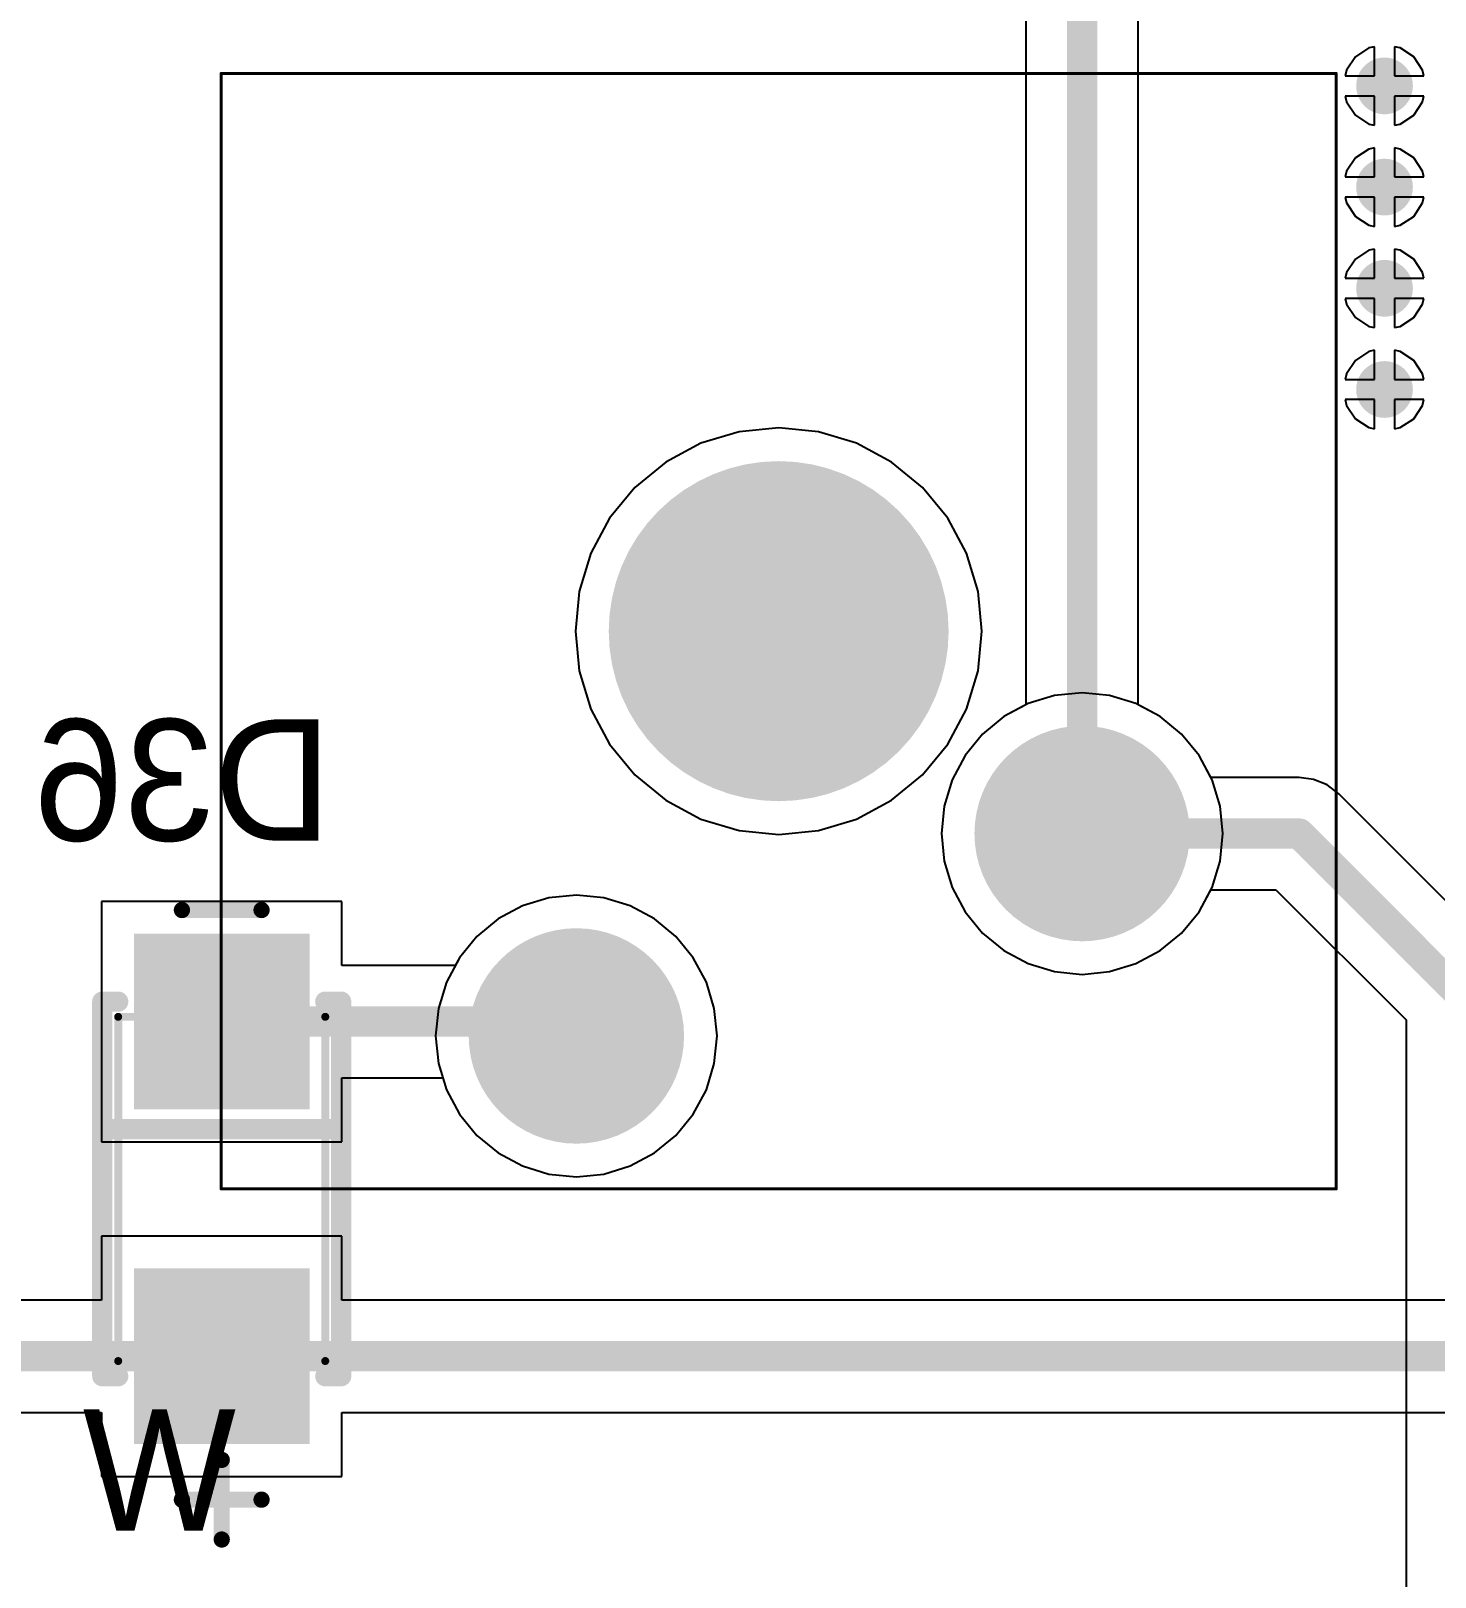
# Model space of a CAD drawing. Header units: millimetres. Extents: x 25 to 374, y 23 to 150.
# Drawn here: x 73.26 to 90.89, y 80.29 to 99.7 of the extents above; entities that cross this region are included whole.
import ezdxf

# ---------------------------------------------------------------- set-up
doc = ezdxf.new("R2010")
doc.units = ezdxf.units.MM
for name, color, linetype in [('BottomLayer', 5, 'Continuous'), ('BottomOverlay', 54, 'Continuous'), ('BottomPaste', 16, 'Continuous'), ('BottomSolder', 6, 'Continuous'), ('Mechanical1', 6, 'Continuous'), ('Mechanical13', 56, 'Continuous'), ('Mechanical15', 56, 'Continuous'), ('MultiLayer', 9, 'Continuous'), ('PadHoleLayer', 156, 'Continuous'), ('TopLayer', 1, 'Continuous'), ('TopOverlay', 2, 'Continuous'), ('TopSolder', 216, 'Continuous'), ('ViaHoleLayer', 16, 'Continuous')]:
    doc.layers.add(name, color=color, linetype=linetype)

# ---------------------------------------------------------------- blocks, each defined once
blk = doc.blocks.new('SMA_DO_214AC__S1_B_64')
at = {"layer": 'BottomLayer'}
for points in [[(-1.1, -1), (-1.1, 1), (-3.1, -1), (-3.1, 1)], [(3.1, -1), (3.1, 1), (1.1, -1), (1.1, 1)]]:
    blk.add_solid(points, dxfattribs=at)
at = {"layer": 'BottomOverlay', "const_width": 0.254}
for points in [[(-2.35, 1.3), (-2.35, 1.5)], [(2.35, 1.5), (-2.35, 1.5)], [(-0.75, -1.5), (-0.75, 1.5)], [(2.35, 1.3), (2.35, 1.5)], [(-2.35, -1.5), (-2.35, -1.3)], [(2.35, -1.5), (2.35, -1.3)], [(2.35, -1.5), (-2.35, -1.5)]]:
    blk.add_lwpolyline(points, dxfattribs=at)
at = {"layer": 'BottomOverlay', "const_width": 0.127}
for points in [[(-2.414, 1.5, 1), (-2.287, 1.5, 1)], [(-2.414, 1.5, 1), (-2.287, 1.5, 1)], [(-0.814, 1.5, 1), (-0.687, 1.5, 1)], [(2.287, 1.5, 1), (2.414, 1.5, 1)], [(2.287, 1.5, 1), (2.414, 1.5, 1)], [(-2.414, 1.3, 1), (-2.287, 1.3, 1)], [(2.287, 1.3, 1), (2.414, 1.3, 1)], [(-2.414, -1.3, 1), (-2.287, -1.3, 1)], [(2.287, -1.3, 1), (2.414, -1.3, 1)], [(-2.414, -1.5, 1), (-2.287, -1.5, 1)], [(-2.414, -1.5, 1), (-2.287, -1.5, 1)], [(-0.814, -1.5, 1), (-0.687, -1.5, 1)], [(2.287, -1.5, 1), (2.414, -1.5, 1)], [(2.287, -1.5, 1), (2.414, -1.5, 1)]]:
    blk.add_lwpolyline(points, format="xyb", close=True, dxfattribs=at)
at = {"layer": 'BottomPaste'}
for points in [[(-1.1, -1), (-1.1, 1), (-3.1, -1), (-3.1, 1)], [(3.1, -1), (3.1, 1), (1.1, -1), (1.1, 1)]]:
    blk.add_solid(points, dxfattribs=at)
at = {"layer": 'BottomSolder'}
for points in [[(-0.998, -1.102), (-0.998, 1.102), (-3.202, -1.102), (-3.202, 1.102)], [(3.202, -1.102), (3.202, 1.102), (0.998, -1.102), (0.998, 1.102)]]:
    blk.add_solid(points, dxfattribs=at)
at = {"layer": 'Mechanical13', "const_width": 0.1}
for points in [[(2.16, 1.3), (-2.16, 1.3)], [(-2.16, -1.3), (-2.16, 1.3)], [(2.16, -1.3), (2.16, 1.3)], [(2.16, -1.3), (-2.16, -1.3)]]:
    blk.add_lwpolyline(points, dxfattribs=at)
at = {"layer": 'Mechanical13', "const_width": 0.05}
for points in [[(-2.185, 1.3, 1), (-2.135, 1.3, 1)], [(-2.185, 1.3, 1), (-2.135, 1.3, 1)], [(2.135, 1.3, 1), (2.185, 1.3, 1)], [(2.135, 1.3, 1), (2.185, 1.3, 1)], [(-2.185, -1.3, 1), (-2.135, -1.3, 1)], [(-2.185, -1.3, 1), (-2.135, -1.3, 1)], [(2.135, -1.3, 1), (2.185, -1.3, 1)], [(2.135, -1.3, 1), (2.185, -1.3, 1)]]:
    blk.add_lwpolyline(points, format="xyb", close=True, dxfattribs=at)
at = {"layer": 'Mechanical15', "const_width": 0.203}
for points in [[(-3.5, -0.5), (-3.5, 0.5)], [(3.9, -0.5), (3.9, 0.5)], [(4.4, 0), (3.4, 0)]]:
    blk.add_lwpolyline(points, dxfattribs=at)
at = {"layer": 'Mechanical15', "const_width": 0.102}
for points in [[(-3.551, 0.5, 1), (-3.449, 0.5, 1)], [(3.849, 0.5, 1), (3.951, 0.5, 1)], [(3.349, 0, 1), (3.451, 0, 1)], [(4.349, 0, 1), (4.451, 0, 1)], [(-3.551, -0.5, 1), (-3.449, -0.5, 1)], [(3.849, -0.5, 1), (3.951, -0.5, 1)]]:
    blk.add_lwpolyline(points, format="xyb", close=True, dxfattribs=at)
blk = doc.blocks.new('MX_SW_3_156')
at = {"layer": 'BottomLayer'}
for points, const_width in [([(-1.016, 0, 1), (1.016, 0, 1)], 2.032), ([(3.185, -2.54, 1), (4.435, -2.54, 1)], 1.25), ([(-3.165, -5.08, 1), (-1.915, -5.08, 1)], 1.25)]:
    blk.add_lwpolyline(points, format="xyb", close=True, dxfattribs=dict(at, const_width=const_width))
at = {"layer": 'BottomSolder'}
for points, const_width in [([(-1.067, 0, 1), (1.067, 0, 1)], 2.134), ([(3.134, -2.54, 1), (4.486, -2.54, 1)], 1.352), ([(-3.216, -5.08, 1), (-1.864, -5.08, 1)], 1.352)]:
    blk.add_lwpolyline(points, format="xyb", close=True, dxfattribs=dict(at, const_width=const_width))
at = {"layer": 'Mechanical1', "const_width": 0.0381}
for points in [[(-7, -7), (-7, 7)], [(-7, 7), (7, 7)], [(7, -7), (7, 7)], [(-7, -7), (7, -7)]]:
    blk.add_lwpolyline(points, dxfattribs=at)
at = {"layer": 'Mechanical1', "const_width": 0.0191}
for points in [[(-7.01, 7, 1), (-6.99, 7, 1)], [(-7.01, 7, 1), (-6.99, 7, 1)], [(6.99, 7, 1), (7.01, 7, 1)], [(6.99, 7, 1), (7.01, 7, 1)], [(-7.01, -7, 1), (-6.99, -7, 1)], [(-7.01, -7, 1), (-6.99, -7, 1)], [(6.99, -7, 1), (7.01, -7, 1)], [(6.99, -7, 1), (7.01, -7, 1)]]:
    blk.add_lwpolyline(points, format="xyb", close=True, dxfattribs=at)
at = {"layer": 'MultiLayer'}
for points, const_width in [([(-1.016, 0, 1), (1.016, 0, 1)], 2.032), ([(3.185, -2.54, 1), (4.435, -2.54, 1)], 1.25), ([(-3.165, -5.08, 1), (-1.915, -5.08, 1)], 1.25)]:
    blk.add_lwpolyline(points, format="xyb", close=True, dxfattribs=dict(at, const_width=const_width))
at = {"layer": 'PadHoleLayer'}
for points, const_width in [([(-1.016, 0, 1), (1.016, 0, 1)], 2.032), ([(3.435, -2.54, 1), (4.185, -2.54, 1)], 0.75), ([(-2.915, -5.08, 1), (-2.165, -5.08, 1)], 0.75)]:
    blk.add_lwpolyline(points, format="xyb", close=True, dxfattribs=dict(at, const_width=const_width))
at = {"layer": 'TopLayer'}
for points, const_width in [([(-1.016, 0, 1), (1.016, 0, 1)], 2.032), ([(3.185, -2.54, 1), (4.435, -2.54, 1)], 1.25), ([(-3.165, -5.08, 1), (-1.915, -5.08, 1)], 1.25)]:
    blk.add_lwpolyline(points, format="xyb", close=True, dxfattribs=dict(at, const_width=const_width))
at = {"layer": 'TopSolder'}
for points, const_width in [([(-1.067, 0, 1), (1.067, 0, 1)], 2.134), ([(3.134, -2.54, 1), (4.486, -2.54, 1)], 1.352), ([(-3.216, -5.08, 1), (-1.864, -5.08, 1)], 1.352)]:
    blk.add_lwpolyline(points, format="xyb", close=True, dxfattribs=dict(at, const_width=const_width))

msp = doc.modelspace()

# ---------------------------------------------------------------- linework, layer by layer
at = {"layer": 'BottomLayer'}
for p, q in [((89.893, 99.373), (89.78, 99.205)), ((90.061, 99.485), (89.893, 99.373)), ((90.132, 99.499), (90.061, 99.485)), ((90.132, 99.134), (90.132, 99.499)), ((90.457, 99.485), (90.386, 99.499)), ((90.386, 99.499), (90.386, 99.134)), ((90.625, 99.373), (90.457, 99.485)), ((90.737, 99.205), (90.625, 99.373)), ((89.78, 99.205), (89.766, 99.134)), ((90.752, 99.134), (90.737, 99.205)), ((89.766, 99.134), (90.132, 99.134)), ((90.386, 99.134), (90.752, 99.134)), ((90.132, 98.88), (89.766, 98.88)), ((89.766, 98.88), (89.78, 98.808)), ((89.78, 98.808), (89.893, 98.64)), ((90.132, 98.514), (90.132, 98.88)), ((90.752, 98.88), (90.386, 98.88)), ((90.386, 98.88), (90.386, 98.514)), ((90.625, 98.64), (90.737, 98.808)), ((90.737, 98.808), (90.752, 98.88)), ((89.893, 98.64), (90.061, 98.528)), ((90.457, 98.528), (90.625, 98.64)), ((90.061, 98.528), (90.132, 98.514)), ((90.386, 98.514), (90.457, 98.528)), ((90.061, 98.215), (89.893, 98.103)), ((90.132, 98.229), (90.061, 98.215)), ((90.132, 97.864), (90.132, 98.229)), ((90.457, 98.215), (90.386, 98.229)), ((90.386, 98.229), (90.386, 97.864)), ((90.625, 98.103), (90.457, 98.215)), ((89.893, 98.103), (89.78, 97.935)), ((90.737, 97.935), (90.625, 98.103)), ((89.78, 97.935), (89.766, 97.864)), ((89.766, 97.864), (90.132, 97.864)), ((90.386, 97.864), (90.752, 97.864)), ((90.752, 97.864), (90.737, 97.935)), ((90.132, 97.61), (89.766, 97.61)), ((89.766, 97.61), (89.78, 97.538)), ((90.132, 97.244), (90.132, 97.61)), ((90.752, 97.61), (90.386, 97.61)), ((90.386, 97.61), (90.386, 97.244)), ((90.737, 97.538), (90.752, 97.61)), ((89.78, 97.538), (89.893, 97.37)), ((90.625, 97.37), (90.737, 97.538)), ((89.893, 97.37), (90.061, 97.258)), ((90.061, 97.258), (90.132, 97.244)), ((90.386, 97.244), (90.457, 97.258)), ((90.457, 97.258), (90.625, 97.37)), ((89.893, 96.833), (89.78, 96.665)), ((90.061, 96.945), (89.893, 96.833)), ((90.132, 96.959), (90.061, 96.945)), ((90.132, 96.594), (90.132, 96.959)), ((90.457, 96.945), (90.386, 96.959)), ((90.386, 96.959), (90.386, 96.594)), ((90.625, 96.833), (90.457, 96.945)), ((90.737, 96.665), (90.625, 96.833)), ((89.78, 96.665), (89.766, 96.594)), ((90.752, 96.594), (90.737, 96.665)), ((89.766, 96.594), (90.132, 96.594)), ((90.386, 96.594), (90.752, 96.594)), ((90.132, 96.34), (89.766, 96.34)), ((89.766, 96.34), (89.78, 96.268)), ((89.78, 96.268), (89.893, 96.1)), ((90.132, 95.974), (90.132, 96.34)), ((90.752, 96.34), (90.386, 96.34)), ((90.386, 96.34), (90.386, 95.974)), ((90.625, 96.1), (90.737, 96.268)), ((90.737, 96.268), (90.752, 96.34)), ((89.893, 96.1), (90.061, 95.988)), ((90.457, 95.988), (90.625, 96.1)), ((90.061, 95.988), (90.132, 95.974)), ((90.386, 95.974), (90.457, 95.988)), ((90.061, 95.675), (89.893, 95.563)), ((90.132, 95.689), (90.061, 95.675)), ((90.132, 95.324), (90.132, 95.689)), ((90.457, 95.675), (90.386, 95.689)), ((90.386, 95.689), (90.386, 95.324)), ((90.625, 95.563), (90.457, 95.675)), ((89.893, 95.563), (89.78, 95.395)), ((90.737, 95.395), (90.625, 95.563)), ((89.78, 95.395), (89.766, 95.324)), ((89.766, 95.324), (90.132, 95.324)), ((90.386, 95.324), (90.752, 95.324)), ((90.752, 95.324), (90.737, 95.395)), ((90.132, 95.07), (89.766, 95.07)), ((89.766, 95.07), (89.78, 94.998)), ((89.78, 94.998), (89.893, 94.83)), ((90.132, 94.704), (90.132, 95.07)), ((90.752, 95.07), (90.386, 95.07)), ((90.386, 95.07), (90.386, 94.704)), ((90.625, 94.83), (90.737, 94.998)), ((90.737, 94.998), (90.752, 95.07)), ((82.652, 94.716), (82.154, 94.667)), ((83.15, 94.667), (82.652, 94.716)), ((89.893, 94.83), (90.061, 94.718)), ((90.061, 94.718), (90.132, 94.704)), ((90.386, 94.704), (90.457, 94.718)), ((90.457, 94.718), (90.625, 94.83)), ((81.675, 94.522), (81.234, 94.286)), ((82.154, 94.667), (81.675, 94.522)), ((83.628, 94.522), (83.15, 94.667)), ((84.07, 94.286), (83.628, 94.522)), ((81.234, 94.286), (80.847, 93.969)), ((84.456, 93.969), (84.07, 94.286)), ((80.847, 93.969), (80.529, 93.582)), ((84.774, 93.582), (84.456, 93.969)), ((80.529, 93.582), (80.294, 93.141)), ((85.01, 93.141), (84.774, 93.582)), ((80.294, 93.141), (80.148, 92.662)), ((85.155, 92.662), (85.01, 93.141)), ((80.148, 92.662), (80.099, 92.164)), ((85.204, 92.164), (85.155, 92.662)), ((80.099, 92.164), (80.148, 91.666)), ((85.155, 91.666), (85.204, 92.164)), ((80.148, 91.666), (80.294, 91.187)), ((85.01, 91.187), (85.155, 91.666)), ((85.786, 91.256), (85.48, 91.093)), ((86.117, 91.356), (85.786, 91.256)), ((86.462, 91.39), (86.117, 91.356)), ((86.806, 91.356), (86.462, 91.39)), ((87.138, 91.256), (86.806, 91.356)), ((87.443, 91.093), (87.138, 91.256)), ((80.294, 91.187), (80.529, 90.746)), ((84.774, 90.746), (85.01, 91.187)), ((85.48, 91.093), (85.212, 90.873)), ((87.711, 90.873), (87.443, 91.093)), ((85.212, 90.873), (84.993, 90.605)), ((87.93, 90.605), (87.711, 90.873)), ((80.529, 90.746), (80.847, 90.359)), ((84.456, 90.359), (84.774, 90.746)), ((84.993, 90.605), (84.83, 90.3)), ((88.094, 90.3), (87.93, 90.605)), ((80.847, 90.359), (81.234, 90.042)), ((84.07, 90.042), (84.456, 90.359)), ((84.83, 90.3), (84.729, 89.969)), ((88.194, 89.969), (88.094, 90.3)), ((81.234, 90.042), (81.675, 89.806)), ((83.628, 89.806), (84.07, 90.042)), ((84.729, 89.969), (84.695, 89.624)), ((88.228, 89.624), (88.194, 89.969)), ((81.675, 89.806), (82.154, 89.661)), ((82.154, 89.661), (82.652, 89.612)), ((82.652, 89.612), (83.15, 89.661)), ((83.15, 89.661), (83.628, 89.806)), ((84.695, 89.624), (84.729, 89.279)), ((88.194, 89.279), (88.228, 89.624)), ((84.729, 89.279), (84.83, 88.948)), ((88.094, 88.948), (88.194, 89.279)), ((84.83, 88.948), (84.993, 88.642)), ((87.93, 88.642), (88.094, 88.948)), ((77.167, 88.772), (74.151, 88.772)), ((74.151, 88.772), (74.151, 85.756)), ((77.167, 87.968), (77.167, 88.772)), ((79.436, 88.716), (79.13, 88.553)), ((79.767, 88.816), (79.436, 88.716)), ((80.112, 88.85), (79.767, 88.816)), ((80.456, 88.816), (80.112, 88.85)), ((80.788, 88.716), (80.456, 88.816)), ((81.093, 88.553), (80.788, 88.716)), ((79.13, 88.553), (78.862, 88.333)), ((81.361, 88.333), (81.093, 88.553)), ((84.993, 88.642), (85.212, 88.375)), ((87.711, 88.375), (87.93, 88.642)), ((78.862, 88.333), (78.643, 88.065)), ((81.58, 88.065), (81.361, 88.333)), ((85.212, 88.375), (85.48, 88.155)), ((87.443, 88.155), (87.711, 88.375)), ((85.48, 88.155), (85.786, 87.992)), ((87.138, 87.992), (87.443, 88.155)), ((78.591, 87.968), (77.167, 87.968)), ((78.643, 88.065), (78.591, 87.968)), ((81.744, 87.76), (81.58, 88.065)), ((85.786, 87.992), (86.117, 87.891)), ((86.806, 87.891), (87.138, 87.992)), ((81.844, 87.429), (81.744, 87.76)), ((86.117, 87.891), (86.462, 87.857)), ((86.462, 87.857), (86.806, 87.891)), ((81.878, 87.084), (81.844, 87.429)), ((81.844, 86.739), (81.878, 87.084)), ((81.744, 86.408), (81.844, 86.739)), ((77.167, 85.756), (77.167, 86.559)), ((77.167, 86.559), (78.434, 86.559)), ((78.434, 86.559), (78.48, 86.408)), ((78.48, 86.408), (78.643, 86.102)), ((81.58, 86.102), (81.744, 86.408)), ((78.643, 86.102), (78.862, 85.835)), ((81.361, 85.835), (81.58, 86.102)), ((78.862, 85.835), (79.13, 85.615)), ((81.093, 85.615), (81.361, 85.835)), ((74.151, 85.756), (77.167, 85.756)), ((79.13, 85.615), (79.436, 85.452)), ((80.788, 85.452), (81.093, 85.615)), ((79.436, 85.452), (79.767, 85.351)), ((80.456, 85.351), (80.788, 85.452)), ((79.767, 85.351), (80.112, 85.317)), ((80.112, 85.317), (80.456, 85.351)), ((77.167, 84.572), (74.151, 84.572)), ((74.151, 84.572), (74.151, 83.768)), ((77.167, 83.768), (77.167, 84.572)), ((74.151, 83.768), (58.094, 83.768)), ((93.224, 83.768), (77.167, 83.768)), ((58.094, 82.359), (74.151, 82.359)), ((74.151, 82.359), (74.151, 81.556)), ((77.167, 81.556), (77.167, 82.359)), ((77.167, 82.359), (93.224, 82.359)), ((74.151, 81.556), (77.167, 81.556))]:
    msp.add_line(p, q, dxfattribs=at)
for points, const_width in [([(90.132, 99.007, 1), (90.386, 99.007, 1)], 0.254), ([(90.132, 97.737, 1), (90.386, 97.737, 1)], 0.254), ([(90.132, 96.467, 1), (90.386, 96.467, 1)], 0.254), ([(90.132, 95.197, 1), (90.386, 95.197, 1)], 0.254), ([(75.564, 87.264, 1), (75.754, 87.264, 1)], 0.191), ([(79.837, 87.264, 1), (80.027, 87.264, 1)], 0.191), ([(79.837, 87.264, 1), (80.027, 87.264, 1)], 0.191), ([(80.016, 87.084, 1), (80.207, 87.084, 1)], 0.191), ([(75.564, 83.064, 1), (75.754, 83.064, 1)], 0.191), ([(75.564, 83.064, 1), (75.754, 83.064, 1)], 0.191)]:
    msp.add_lwpolyline(points, format="xyb", close=True, dxfattribs=dict(at, const_width=const_width))
at = {"layer": 'BottomLayer', "const_width": 0.381}
for points in [[(75.659, 87.264), (79.932, 87.264)], [(79.932, 87.264), (80.112, 87.084)], [(56.586, 83.064), (75.659, 83.064)], [(75.659, 83.064), (94.732, 83.064)]]:
    msp.add_lwpolyline(points, dxfattribs=at)
at = {"layer": 'BottomSolder', "const_width": 0.356}
for points in [[(90.081, 99.007, 1), (90.437, 99.007, 1)], [(90.081, 97.737, 1), (90.437, 97.737, 1)], [(90.081, 96.467, 1), (90.437, 96.467, 1)], [(90.081, 95.197, 1), (90.437, 95.197, 1)]]:
    msp.add_lwpolyline(points, format="xyb", close=True, dxfattribs=at)
at = {"layer": 'Mechanical1', "const_width": 0.0127}
for points in [[(75.645, 99.155), (89.644, 99.155)], [(75.645, 85.156), (75.645, 99.155)], [(89.644, 85.156), (89.644, 99.155)], [(75.645, 85.156), (89.644, 85.156)]]:
    msp.add_lwpolyline(points, dxfattribs=at)
at = {"layer": 'Mechanical1', "const_width": 0.00635}
for points in [[(75.642, 99.155, 1), (75.648, 99.155, 1)], [(75.642, 99.155, 1), (75.648, 99.155, 1)], [(89.641, 99.155, 1), (89.647, 99.155, 1)], [(89.641, 99.155, 1), (89.647, 99.155, 1)], [(75.642, 85.156, 1), (75.648, 85.156, 1)], [(75.642, 85.156, 1), (75.648, 85.156, 1)], [(89.641, 85.156, 1), (89.647, 85.156, 1)], [(89.641, 85.156, 1), (89.647, 85.156, 1)]]:
    msp.add_lwpolyline(points, format="xyb", close=True, dxfattribs=at)
at = {"layer": 'MultiLayer', "const_width": 0.254}
for points in [[(90.132, 99.007, 1), (90.386, 99.007, 1)], [(90.132, 97.737, 1), (90.386, 97.737, 1)], [(90.132, 96.467, 1), (90.386, 96.467, 1)], [(90.132, 95.197, 1), (90.386, 95.197, 1)]]:
    msp.add_lwpolyline(points, format="xyb", close=True, dxfattribs=at)
at = {"layer": 'TopLayer'}
for p, q in [((87.166, 91.241), (87.166, 106.716)), ((85.757, 106.424), (85.757, 91.241)), ((89.893, 99.373), (89.78, 99.205)), ((90.061, 99.485), (89.893, 99.373)), ((90.132, 99.499), (90.061, 99.485)), ((90.132, 99.134), (90.132, 99.499)), ((90.457, 99.485), (90.386, 99.499)), ((90.386, 99.499), (90.386, 99.134)), ((90.625, 99.373), (90.457, 99.485)), ((90.737, 99.205), (90.625, 99.373)), ((89.78, 99.205), (89.766, 99.134)), ((90.752, 99.134), (90.737, 99.205)), ((89.766, 99.134), (90.132, 99.134)), ((90.386, 99.134), (90.752, 99.134)), ((90.132, 98.88), (89.766, 98.88)), ((89.766, 98.88), (89.78, 98.808)), ((89.78, 98.808), (89.893, 98.64)), ((90.132, 98.514), (90.132, 98.88)), ((90.752, 98.88), (90.386, 98.88)), ((90.386, 98.88), (90.386, 98.514)), ((90.625, 98.64), (90.737, 98.808)), ((90.737, 98.808), (90.752, 98.88)), ((89.893, 98.64), (90.061, 98.528)), ((90.457, 98.528), (90.625, 98.64)), ((90.061, 98.528), (90.132, 98.514)), ((90.386, 98.514), (90.457, 98.528)), ((90.061, 98.215), (89.893, 98.103)), ((90.132, 98.229), (90.061, 98.215)), ((90.132, 97.864), (90.132, 98.229)), ((90.457, 98.215), (90.386, 98.229)), ((90.386, 98.229), (90.386, 97.864)), ((90.625, 98.103), (90.457, 98.215)), ((89.893, 98.103), (89.78, 97.935)), ((90.737, 97.935), (90.625, 98.103)), ((89.78, 97.935), (89.766, 97.864)), ((89.766, 97.864), (90.132, 97.864)), ((90.386, 97.864), (90.752, 97.864)), ((90.752, 97.864), (90.737, 97.935)), ((90.132, 97.61), (89.766, 97.61)), ((89.766, 97.61), (89.78, 97.538)), ((90.132, 97.244), (90.132, 97.61)), ((90.752, 97.61), (90.386, 97.61)), ((90.386, 97.61), (90.386, 97.244)), ((90.737, 97.538), (90.752, 97.61)), ((89.78, 97.538), (89.893, 97.37)), ((90.625, 97.37), (90.737, 97.538)), ((89.893, 97.37), (90.061, 97.258)), ((90.061, 97.258), (90.132, 97.244)), ((90.386, 97.244), (90.457, 97.258)), ((90.457, 97.258), (90.625, 97.37)), ((89.893, 96.833), (89.78, 96.665)), ((90.061, 96.945), (89.893, 96.833)), ((90.132, 96.959), (90.061, 96.945)), ((90.132, 96.594), (90.132, 96.959)), ((90.457, 96.945), (90.386, 96.959)), ((90.386, 96.959), (90.386, 96.594)), ((90.625, 96.833), (90.457, 96.945)), ((90.737, 96.665), (90.625, 96.833)), ((89.78, 96.665), (89.766, 96.594)), ((90.752, 96.594), (90.737, 96.665)), ((89.766, 96.594), (90.132, 96.594)), ((90.386, 96.594), (90.752, 96.594)), ((90.132, 96.34), (89.766, 96.34)), ((89.766, 96.34), (89.78, 96.268)), ((89.78, 96.268), (89.893, 96.1)), ((90.132, 95.974), (90.132, 96.34)), ((90.752, 96.34), (90.386, 96.34)), ((90.386, 96.34), (90.386, 95.974)), ((90.625, 96.1), (90.737, 96.268)), ((90.737, 96.268), (90.752, 96.34)), ((89.893, 96.1), (90.061, 95.988)), ((90.457, 95.988), (90.625, 96.1)), ((90.061, 95.988), (90.132, 95.974)), ((90.386, 95.974), (90.457, 95.988)), ((90.061, 95.675), (89.893, 95.563)), ((90.132, 95.689), (90.061, 95.675)), ((90.132, 95.324), (90.132, 95.689)), ((90.457, 95.675), (90.386, 95.689)), ((90.386, 95.689), (90.386, 95.324)), ((90.625, 95.563), (90.457, 95.675)), ((89.893, 95.563), (89.78, 95.395)), ((90.737, 95.395), (90.625, 95.563)), ((89.78, 95.395), (89.766, 95.324)), ((89.766, 95.324), (90.132, 95.324)), ((90.386, 95.324), (90.752, 95.324)), ((90.752, 95.324), (90.737, 95.395)), ((90.132, 95.07), (89.766, 95.07)), ((89.766, 95.07), (89.78, 94.998)), ((89.78, 94.998), (89.893, 94.83)), ((90.132, 94.704), (90.132, 95.07)), ((90.752, 95.07), (90.386, 95.07)), ((90.386, 95.07), (90.386, 94.704)), ((90.625, 94.83), (90.737, 94.998)), ((90.737, 94.998), (90.752, 95.07)), ((82.652, 94.716), (82.154, 94.667)), ((83.15, 94.667), (82.652, 94.716)), ((89.893, 94.83), (90.061, 94.718)), ((90.061, 94.718), (90.132, 94.704)), ((90.386, 94.704), (90.457, 94.718)), ((90.457, 94.718), (90.625, 94.83)), ((81.675, 94.522), (81.234, 94.286)), ((82.154, 94.667), (81.675, 94.522)), ((83.628, 94.522), (83.15, 94.667)), ((84.07, 94.286), (83.628, 94.522)), ((81.234, 94.286), (80.847, 93.969)), ((84.456, 93.969), (84.07, 94.286)), ((80.847, 93.969), (80.529, 93.582)), ((84.774, 93.582), (84.456, 93.969)), ((80.529, 93.582), (80.294, 93.141)), ((85.01, 93.141), (84.774, 93.582)), ((80.294, 93.141), (80.148, 92.662)), ((85.155, 92.662), (85.01, 93.141)), ((80.148, 92.662), (80.099, 92.164)), ((85.204, 92.164), (85.155, 92.662)), ((80.099, 92.164), (80.148, 91.666)), ((85.155, 91.666), (85.204, 92.164)), ((80.148, 91.666), (80.294, 91.187)), ((85.01, 91.187), (85.155, 91.666)), ((85.757, 91.241), (85.48, 91.093)), ((87.443, 91.093), (87.166, 91.241)), ((80.294, 91.187), (80.529, 90.746)), ((84.774, 90.746), (85.01, 91.187)), ((85.48, 91.093), (85.212, 90.873)), ((87.711, 90.873), (87.443, 91.093)), ((85.212, 90.873), (84.993, 90.605)), ((87.93, 90.605), (87.711, 90.873)), ((80.529, 90.746), (80.847, 90.359)), ((84.456, 90.359), (84.774, 90.746)), ((84.993, 90.605), (84.83, 90.3)), ((88.078, 90.328), (87.93, 90.605)), ((80.847, 90.359), (81.234, 90.042)), ((84.07, 90.042), (84.456, 90.359)), ((84.83, 90.3), (84.729, 89.969)), ((89.187, 90.328), (88.078, 90.328)), ((89.369, 90.304), (89.187, 90.328)), ((89.539, 90.234), (89.369, 90.304)), ((89.685, 90.122), (89.539, 90.234)), ((81.234, 90.042), (81.675, 89.806)), ((83.628, 89.806), (84.07, 90.042)), ((91.732, 88.075), (89.685, 90.122)), ((84.729, 89.969), (84.695, 89.624)), ((81.675, 89.806), (82.154, 89.661)), ((82.154, 89.661), (82.652, 89.612)), ((82.652, 89.612), (83.15, 89.661)), ((83.15, 89.661), (83.628, 89.806)), ((84.695, 89.624), (84.729, 89.279)), ((84.729, 89.279), (84.83, 88.948)), ((84.83, 88.948), (84.993, 88.642)), ((87.93, 88.642), (88.078, 88.919)), ((88.078, 88.919), (88.895, 88.919)), ((88.895, 88.919), (90.53, 87.285)), ((79.436, 88.716), (79.13, 88.553)), ((79.767, 88.816), (79.436, 88.716)), ((80.112, 88.85), (79.767, 88.816)), ((80.456, 88.816), (80.112, 88.85)), ((80.788, 88.716), (80.456, 88.816)), ((81.093, 88.553), (80.788, 88.716)), ((79.13, 88.553), (78.862, 88.333)), ((81.361, 88.333), (81.093, 88.553)), ((84.993, 88.642), (85.212, 88.375)), ((87.711, 88.375), (87.93, 88.642)), ((78.862, 88.333), (78.643, 88.065)), ((81.58, 88.065), (81.361, 88.333)), ((85.212, 88.375), (85.48, 88.155)), ((87.443, 88.155), (87.711, 88.375)), ((85.48, 88.155), (85.786, 87.992)), ((87.138, 87.992), (87.443, 88.155)), ((78.643, 88.065), (78.48, 87.76)), ((81.744, 87.76), (81.58, 88.065)), ((85.786, 87.992), (86.117, 87.891)), ((86.806, 87.891), (87.138, 87.992)), ((78.48, 87.76), (78.379, 87.429)), ((81.844, 87.429), (81.744, 87.76)), ((86.117, 87.891), (86.462, 87.857)), ((86.462, 87.857), (86.806, 87.891)), ((78.379, 87.429), (78.345, 87.084)), ((81.878, 87.084), (81.844, 87.429)), ((90.53, 87.285), (90.53, 72.188)), ((78.345, 87.084), (78.379, 86.739)), ((81.844, 86.739), (81.878, 87.084)), ((78.379, 86.739), (78.48, 86.408)), ((81.744, 86.408), (81.844, 86.739)), ((78.48, 86.408), (78.643, 86.102)), ((81.58, 86.102), (81.744, 86.408)), ((78.643, 86.102), (78.862, 85.835)), ((81.361, 85.835), (81.58, 86.102)), ((78.862, 85.835), (79.13, 85.615)), ((81.093, 85.615), (81.361, 85.835)), ((79.13, 85.615), (79.436, 85.452)), ((80.788, 85.452), (81.093, 85.615)), ((79.436, 85.452), (79.767, 85.351)), ((80.456, 85.351), (80.788, 85.452)), ((79.767, 85.351), (80.112, 85.317)), ((80.112, 85.317), (80.456, 85.351))]:
    msp.add_line(p, q, dxfattribs=at)
at = {"layer": 'TopLayer', "const_width": 0.381}
for points in [[(86.462, 89.624), (86.462, 106.716)], [(86.462, 89.624), (89.187, 89.624)], [(89.187, 89.624), (91.234, 87.577)]]:
    msp.add_lwpolyline(points, dxfattribs=at)
at = {"layer": 'TopLayer'}
for points, const_width in [([(90.132, 99.007, 1), (90.386, 99.007, 1)], 0.254), ([(90.132, 97.737, 1), (90.386, 97.737, 1)], 0.254), ([(90.132, 96.467, 1), (90.386, 96.467, 1)], 0.254), ([(90.132, 95.197, 1), (90.386, 95.197, 1)], 0.254), ([(86.366, 89.624, 1), (86.557, 89.624, 1)], 0.191), ([(86.366, 89.624, 1), (86.557, 89.624, 1)], 0.191), ([(89.092, 89.624, 1), (89.282, 89.624, 1)], 0.191), ([(89.092, 89.624, 1), (89.282, 89.624, 1)], 0.191)]:
    msp.add_lwpolyline(points, format="xyb", close=True, dxfattribs=dict(at, const_width=const_width))
at = {"layer": 'TopSolder', "const_width": 0.356}
for points in [[(90.081, 99.007, 1), (90.437, 99.007, 1)], [(90.081, 97.737, 1), (90.437, 97.737, 1)], [(90.081, 96.467, 1), (90.437, 96.467, 1)], [(90.081, 95.197, 1), (90.437, 95.197, 1)]]:
    msp.add_lwpolyline(points, format="xyb", close=True, dxfattribs=at)
at = {"layer": 'ViaHoleLayer', "const_width": 0.127}
for points in [[(90.195, 99.007, 1), (90.322, 99.007, 1)], [(90.195, 97.737, 1), (90.322, 97.737, 1)], [(90.195, 96.467, 1), (90.322, 96.467, 1)], [(90.195, 95.197, 1), (90.322, 95.197, 1)]]:
    msp.add_lwpolyline(points, format="xyb", close=True, dxfattribs=at)

# ---------------------------------------------------------------- block references
msp.add_blockref('MX_SW_3_156', (82.652, 92.164))
at = {"rotation": 270}
msp.add_blockref('SMA_DO_214AC__S1_B_64', (75.659, 85.164), dxfattribs=at)

# ---------------------------------------------------------------- texts
at = {"layer": 'BottomOverlay', "text_generation_flag": 2}
msp.add_text('D36', height=1.524, dxfattribs=at).set_placement((77.038, 89.535))
at = {"layer": 'TopOverlay'}
msp.add_text('W', height=1.524, dxfattribs=at).set_placement((73.914, 80.874))

doc.saveas('drawing.dxf')
